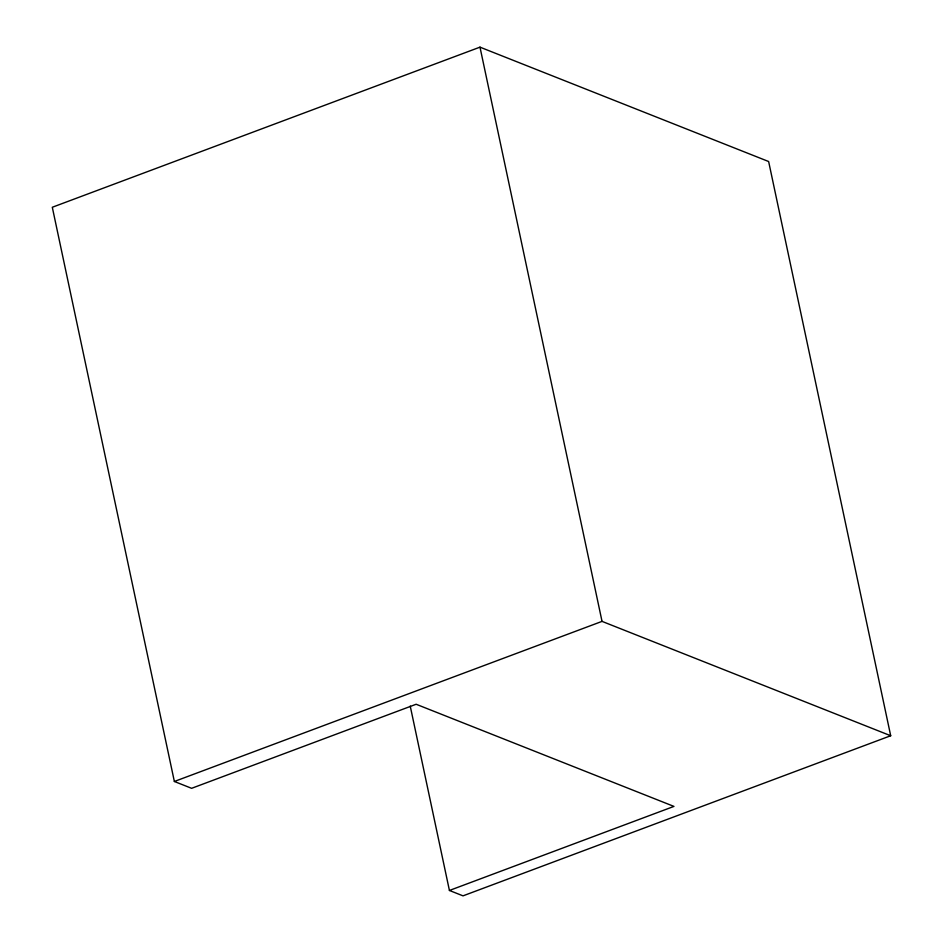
<?xml version="1.0" encoding="UTF-8"?>
<svg xmlns="http://www.w3.org/2000/svg" width="943" height="943" viewBox="0 0 943 943"><rect width="100%" height="100%" fill="white"/><g stroke="black" fill="none" stroke-linecap="round" stroke-linejoin="round"><path stroke-width="1.41" d="M449.422 890.463L463.013 895.85L890.699 735.74L768.639 161.524L479.987 47.15L52.301 207.26L174.361 781.476L191.618 788.313L416.146 704.256L673.95 806.406L449.422 890.463L410.229 706.071M174.361 781.476L602.035 621.378L890.699 735.74M479.987 47.15L602.035 621.378"/></g></svg>
